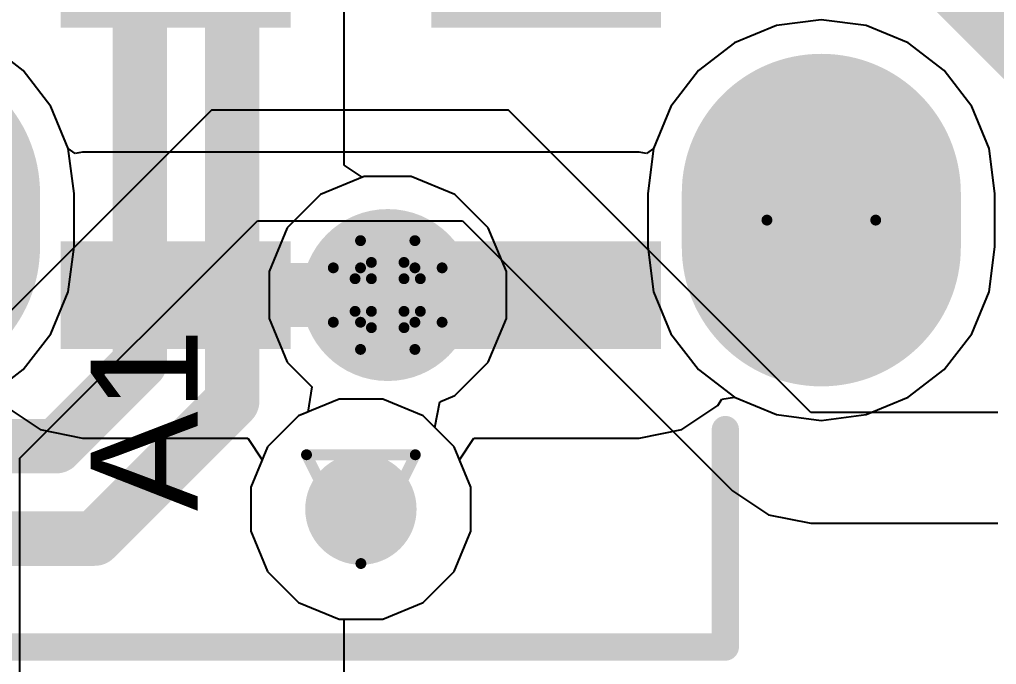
# Model space of a CAD drawing. Header units: inches. Extents: x -3 to 5259, y -3 to 5282.
# Drawn here: x 0.516 to 5.078, y 20.921 to 23.933 of the extents above; entities that cross this region are included whole.
import ezdxf

# ---------------------------------------------------------------- set-up
doc = ezdxf.new("R2010")
doc.units = ezdxf.units.IN
for name, color, linetype in [('Bottom Layer', 5, 'Continuous'), ('Bottom Solder', 6, 'Continuous'), ('Drill Drawing', 1, 'Continuous'), ('Layer 1', 16, 'Continuous'), ('Layer 2', 76, 'Continuous'), ('Multi-Layer', 9, 'Continuous'), ('Pad Holes', 156, 'Continuous'), ('Top Layer', 1, 'Continuous'), ('Top Overlay', 2, 'Continuous'), ('Top Paste', 8, 'Continuous'), ('Top Solder', 216, 'Continuous'), ('Via Holes', 16, 'Continuous')]:
    doc.layers.add(name, color=color, linetype=linetype)
doc.styles.add('Arial', font='', dxfattribs={"height": 0.2})
doc.styles.get('Arial').set_extended_font_data('Arial')

# ---------------------------------------------------------------- blocks, each defined once
blk = doc.blocks.new('U263_163N_4BQC65_189')
at = {"layer": 'Bottom Layer'}
h = blk.add_hatch(color=5, dxfattribs=at)
edge = h.paths.add_edge_path()
edge.add_arc((-2.525, -2.15), 0.55, 90, 270)
edge.add_line((-2.525, -2.7), (-2.275, -2.7))
edge.add_arc((-2.275, -2.15), 0.55, 270, 450)
edge.add_line((-2.275, -1.6), (-2.525, -1.6))
at = {"layer": 'Bottom Solder'}
h = blk.add_hatch(color=6, dxfattribs=at)
edge = h.paths.add_edge_path()
edge.add_arc((-2.525, 2.15), 0.6516, 90, 270)
edge.add_line((-2.525, 1.4984), (-2.275, 1.4984))
edge.add_arc((-2.275, 2.15), 0.6516, 270, 450)
edge.add_line((-2.275, 2.8016), (-2.525, 2.8016))
h = blk.add_hatch(color=6, dxfattribs=at)
edge = h.paths.add_edge_path()
edge.add_arc((-3.75, 0), 0.1016, 0, 360)
h = blk.add_hatch(color=6, dxfattribs=at)
edge = h.paths.add_edge_path()
edge.add_arc((-2.525, -2.15), 0.6516, 90, 270)
edge.add_line((-2.525, -2.8016), (-2.275, -2.8016))
edge.add_arc((-2.275, -2.15), 0.6516, 270, 450)
edge.add_line((-2.275, -1.4984), (-2.525, -1.4984))
at = {"layer": 'Layer 1'}
h = blk.add_hatch(color=16, dxfattribs=at)
edge = h.paths.add_edge_path()
edge.add_arc((-2.525, -2.15), 0.55, 90, 270)
edge.add_line((-2.525, -2.7), (-2.275, -2.7))
edge.add_arc((-2.275, -2.15), 0.55, 270, 450)
edge.add_line((-2.275, -1.6), (-2.525, -1.6))
at = {"layer": 'Layer 2'}
h = blk.add_hatch(color=76, dxfattribs=at)
edge = h.paths.add_edge_path()
edge.add_arc((-2.525, -2.15), 0.55, 90, 270)
edge.add_line((-2.525, -2.7), (-2.275, -2.7))
edge.add_arc((-2.275, -2.15), 0.55, 270, 450)
edge.add_line((-2.275, -1.6), (-2.525, -1.6))
at = {"layer": 'Multi-Layer'}
h = blk.add_hatch(color=9, dxfattribs=at)
edge = h.paths.add_edge_path()
edge.add_arc((-2.525, -2.15), 0.55, 90, 270)
edge.add_line((-2.525, -2.7), (-2.275, -2.7))
edge.add_arc((-2.275, -2.15), 0.55, 270, 450)
edge.add_line((-2.275, -1.6), (-2.525, -1.6))
at = {"layer": 'Pad Holes'}
h = blk.add_hatch(color=7, dxfattribs=at)
edge = h.paths.add_edge_path()
edge.add_arc((-3.75, 0), 0.26, 0, 360)
h = blk.add_hatch(color=7, dxfattribs=at)
edge = h.paths.add_edge_path()
edge.add_arc((-2.525, -2.15), 0.3, 90, 270)
edge.add_line((-2.525, -2.45), (-2.275, -2.45))
edge.add_arc((-2.275, -2.15), 0.3, 270, 450)
edge.add_line((-2.275, -1.85), (-2.525, -1.85))
at = {"layer": 'Top Layer'}
for points in [[(-2.9, 0.43), (-2.9, 1.3), (-2.6, 1.3), (-2.6, 0.43)], [(-2.6, -0.43), (-2.6, -1.3), (-2.9, -1.3), (-2.9, -0.43)]]:
    blk.add_hatch(color=1, dxfattribs=at).paths.add_polyline_path(points)
h = blk.add_hatch(color=1, dxfattribs=at)
edge = h.paths.add_edge_path()
edge.add_arc((-2.525, -2.15), 0.55, 90, 270)
edge.add_line((-2.525, -2.7), (-2.275, -2.7))
edge.add_arc((-2.275, -2.15), 0.55, 270, 450)
edge.add_line((-2.275, -1.6), (-2.525, -1.6))
at = {"layer": 'Top Paste'}
for points in [[(-2.9, 0.43), (-2.9, 1.3), (-2.6, 1.3), (-2.6, 0.43)], [(-2.6, -0.43), (-2.6, -1.3), (-2.9, -1.3), (-2.9, -0.43)]]:
    blk.add_hatch(color=8, dxfattribs=at).paths.add_polyline_path(points)
at = {"layer": 'Top Solder'}
h = blk.add_hatch(color=216, dxfattribs=at)
edge = h.paths.add_edge_path()
edge.add_arc((-2.525, 2.15), 0.6516, 90, 270)
edge.add_line((-2.525, 1.4984), (-2.275, 1.4984))
edge.add_arc((-2.275, 2.15), 0.6516, 270, 450)
edge.add_line((-2.275, 2.8016), (-2.525, 2.8016))
for points in [[(-3.0016, 0.3284), (-3.0016, 1.4016), (-2.4984, 1.4016), (-2.4984, 0.3284)], [(-1.5016, 0.3284), (-1.5016, 1.4016), (-0.9984, 1.4016), (-0.9984, 0.3284)], [(-2.4984, -0.3284), (-2.4984, -1.4016), (-3.0016, -1.4016), (-3.0016, -0.3284)], [(-0.9984, -0.3284), (-0.9984, -1.4016), (-1.5016, -1.4016), (-1.5016, -0.3284)]]:
    blk.add_hatch(color=216, dxfattribs=at).paths.add_polyline_path(points)
h = blk.add_hatch(color=216, dxfattribs=at)
edge = h.paths.add_edge_path()
edge.add_arc((-3.75, 0), 0.1016, 0, 360)
h = blk.add_hatch(color=216, dxfattribs=at)
edge = h.paths.add_edge_path()
edge.add_arc((-2.525, -2.15), 0.6516, 90, 270)
edge.add_line((-2.525, -2.8016), (-2.275, -2.8016))
edge.add_arc((-2.275, -2.15), 0.6516, 270, 450)
edge.add_line((-2.275, -1.4984), (-2.525, -1.4984))
at = {"layer": 'Top Overlay'}
for points in [[(-4.3942, 1.7018, 0.127, 0.127, 0), (-4.3942, -1.7018, 0.127, 0.127, 0)], [(-4.3942, -1.7018, 0.127, 0.127, 0), (-3.3782, -1.7018, 0.127, 0.127, 0)]]:
    blk.add_lwpolyline(points, format="xyseb", dxfattribs=at)
for points in [[(-4.4259, -1.7018, 0.0635, 0.0635, 1), (-4.3624, -1.7018, 0.0635, 0.0635, 1)], [(-4.4259, -1.7018, 0.0635, 0.0635, 1), (-4.3624, -1.7018, 0.0635, 0.0635, 1)], [(-3.4099, -1.7018, 0.0635, 0.0635, 1), (-3.3464, -1.7018, 0.0635, 0.0635, 1)]]:
    blk.add_lwpolyline(points, format="xyseb", close=True, dxfattribs=at)
at = {"layer": 'Top Overlay', "style": 'Arial'}
blk.add_text('A1', height=0.5, dxfattribs=at).set_placement((-3.7592, 0.762))

msp = doc.modelspace()

# ---------------------------------------------------------------- hatches: boundary and pattern name
at = {"layer": 'Bottom Layer'}
h = msp.add_hatch(color=5, dxfattribs=at)
edge = h.paths.add_edge_path()
edge.add_arc((2.2352, 22.646), 0.3, 0, 360)
at = {"layer": 'Bottom Solder'}
h = msp.add_hatch(color=6, dxfattribs=at)
edge = h.paths.add_edge_path()
edge.add_arc((2.2352, 22.646), 0.4016, 0, 360)
at = {"layer": 'Layer 1'}
h = msp.add_hatch(color=16, dxfattribs=at)
edge = h.paths.add_edge_path()
edge.add_arc((2.2352, 22.646), 0.3, 0, 360)
at = {"layer": 'Layer 2'}
h = msp.add_hatch(color=76, dxfattribs=at)
edge = h.paths.add_edge_path()
edge.add_arc((2.2352, 22.646), 0.3, 0, 360)
at = {"layer": 'Top Layer'}
h = msp.add_hatch(color=1, dxfattribs=at)
edge = h.paths.add_edge_path()
edge.add_arc((2.2352, 22.646), 0.3, 0, 360)
msp.add_hatch(color=1, dxfattribs=at).paths.add_polyline_path([(0.81, 22.496), (3.41, 22.496), (3.41, 22.796), (0.81, 22.796)])
at = {"layer": 'Top Solder'}
h = msp.add_hatch(color=216, dxfattribs=at)
edge = h.paths.add_edge_path()
edge.add_arc((2.2352, 22.646), 0.4016, 0, 360)
at = {"layer": 'Via Holes'}
h = msp.add_hatch(color=7, dxfattribs=at)
edge = h.paths.add_edge_path()
edge.add_arc((2.2352, 22.646), 0.15, 0, 360)

# ---------------------------------------------------------------- linework, layer by layer
at = {"layer": 'Bottom Layer'}
for p, q in [((2.032, 23.2529), (2.032, 24.0341)), ((4.0501, 23.9043), (3.8545, 23.8233)), ((4.26, 23.9319), (4.0501, 23.9043)), ((4.4699, 23.9043), (4.26, 23.9319)), ((4.6655, 23.8233), (4.4699, 23.9043)), ((3.8545, 23.8233), (3.6866, 23.6944)), ((4.8334, 23.6944), (4.6655, 23.8233)), ((3.6866, 23.6944), (3.5577, 23.5265)), ((4.9623, 23.5265), (4.8334, 23.6944)), ((3.5577, 23.5265), (3.4767, 23.3309)), ((5.0433, 23.3309), (4.9623, 23.5265)), ((3.4767, 23.3309), (3.4491, 23.121)), ((5.0709, 23.121), (5.0433, 23.3309)), ((2.1165, 23.1965), (2.032, 23.2529)), ((2.125, 23.2), (2.1165, 23.1965)), ((2.3454, 23.2), (2.125, 23.2)), ((2.549, 23.1157), (2.3454, 23.2)), ((2.7049, 22.9598), (2.549, 23.1157)), ((3.4491, 23.121), (3.4491, 22.871)), ((5.0709, 22.871), (5.0709, 23.121)), ((2.7892, 22.7562), (2.7049, 22.9598)), ((3.4491, 22.871), (3.4767, 22.6611)), ((5.0433, 22.6611), (5.0709, 22.871)), ((2.7892, 22.5358), (2.7892, 22.7562)), ((3.4767, 22.6611), (3.5577, 22.4655)), ((4.9623, 22.4655), (5.0433, 22.6611)), ((2.7049, 22.3322), (2.7892, 22.5358)), ((3.5577, 22.4655), (3.6866, 22.2976)), ((4.8334, 22.2976), (4.9623, 22.4655)), ((2.549, 22.1763), (2.7049, 22.3322)), ((3.6866, 22.2976), (3.8545, 22.1687)), ((4.6655, 22.1687), (4.8334, 22.2976)), ((2.4792, 22.1474), (2.549, 22.1763)), ((2.4553, 22.0276), (2.4792, 22.1474)), ((3.8545, 22.1687), (4.0501, 22.0877)), ((4.4699, 22.0877), (4.6655, 22.1687)), ((4.0501, 22.0877), (4.26, 22.0601)), ((4.26, 22.0601), (4.4699, 22.0877)), ((2.5458, 21.9372), (2.4553, 22.0276)), ((2.624, 21.7482), (2.5458, 21.9372)), ((2.624, 21.5438), (2.624, 21.7482)), ((2.5458, 21.3548), (2.624, 21.5438)), ((2.4012, 21.2102), (2.5458, 21.3548)), ((2.2122, 21.132), (2.4012, 21.2102)), ((2.032, 19.2839), (2.032, 21.132)), ((2.032, 21.132), (2.2122, 21.132))]:
    msp.add_line(p, q, dxfattribs=at)
for points in [[(1.0773, 22.3296, 0.254, 0.254, 0), (1.0773, 24.2395, 0.254, 0.254, 0)], [(1.5091, 22.1508, 0.254, 0.254, 0), (1.5091, 24.0606, 0.254, 0.254, 0)], [(0.6877, 21.94, 0.254, 0.254, 0), (1.0773, 22.3296, 0.254, 0.254, 0)], [(0.8665, 21.5082, 0.254, 0.254, 0), (1.5091, 22.1508, 0.254, 0.254, 0)], [(-0.6169, 21.94, 0.254, 0.254, 0), (0.6877, 21.94, 0.254, 0.254, 0)], [(-0.7957, 21.5082, 0.254, 0.254, 0), (0.8665, 21.5082, 0.254, 0.254, 0)]]:
    msp.add_lwpolyline(points, format="xyseb", dxfattribs=at)
for points in [[(1.0138, 22.3296, 0.127, 0.127, 1), (1.1408, 22.3296, 0.127, 0.127, 1)], [(1.0138, 22.3296, 0.127, 0.127, 1), (1.1408, 22.3296, 0.127, 0.127, 1)], [(1.4456, 22.1508, 0.127, 0.127, 1), (1.5726, 22.1508, 0.127, 0.127, 1)], [(1.4456, 22.1508, 0.127, 0.127, 1), (1.5726, 22.1508, 0.127, 0.127, 1)], [(0.6242, 21.94, 0.127, 0.127, 1), (0.7512, 21.94, 0.127, 0.127, 1)], [(0.6242, 21.94, 0.127, 0.127, 1), (0.7512, 21.94, 0.127, 0.127, 1)], [(0.803, 21.5082, 0.127, 0.127, 1), (0.93, 21.5082, 0.127, 0.127, 1)], [(0.803, 21.5082, 0.127, 0.127, 1), (0.93, 21.5082, 0.127, 0.127, 1)]]:
    msp.add_lwpolyline(points, format="xyseb", close=True, dxfattribs=at)
at = {"layer": 'Drill Drawing'}
for points in [[(4.514, 22.996, 0.0508, 0.0508, 1), (4.006, 22.996, 0.0508, 0.0508, 1)], [(3.9933, 22.996, 0.0254, 0.0254, 1), (4.0187, 22.996, 0.0254, 0.0254, 1)], [(4.5013, 22.996, 0.0254, 0.0254, 1), (4.5267, 22.996, 0.0254, 0.0254, 1)], [(2.0955, 22.9, 0.0254, 0.0254, 1), (2.1209, 22.9, 0.0254, 0.0254, 1)], [(2.0955, 22.9, 0.0254, 0.0254, 1), (2.1209, 22.9, 0.0254, 0.0254, 1)], [(2.3495, 22.9, 0.0254, 0.0254, 1), (2.3749, 22.9, 0.0254, 0.0254, 1)], [(2.3495, 22.9, 0.0254, 0.0254, 1), (2.3749, 22.9, 0.0254, 0.0254, 1)], [(2.1463, 22.7984, 0.0254, 0.0254, 1), (2.1717, 22.7984, 0.0254, 0.0254, 1)], [(2.1463, 22.7984, 0.0254, 0.0254, 1), (2.1717, 22.7984, 0.0254, 0.0254, 1)], [(2.2987, 22.7984, 0.0254, 0.0254, 1), (2.3241, 22.7984, 0.0254, 0.0254, 1)], [(2.2987, 22.7984, 0.0254, 0.0254, 1), (2.3241, 22.7984, 0.0254, 0.0254, 1)], [(1.9685, 22.773, 0.0254, 0.0254, 1), (1.9939, 22.773, 0.0254, 0.0254, 1)], [(1.9685, 22.773, 0.0254, 0.0254, 1), (1.9939, 22.773, 0.0254, 0.0254, 1)], [(2.0955, 22.773, 0.0254, 0.0254, 1), (2.1209, 22.773, 0.0254, 0.0254, 1)], [(2.0955, 22.773, 0.0254, 0.0254, 1), (2.1209, 22.773, 0.0254, 0.0254, 1)], [(2.3495, 22.773, 0.0254, 0.0254, 1), (2.3749, 22.773, 0.0254, 0.0254, 1)], [(2.3495, 22.773, 0.0254, 0.0254, 1), (2.3749, 22.773, 0.0254, 0.0254, 1)], [(2.4765, 22.773, 0.0254, 0.0254, 1), (2.5019, 22.773, 0.0254, 0.0254, 1)], [(2.4765, 22.773, 0.0254, 0.0254, 1), (2.5019, 22.773, 0.0254, 0.0254, 1)], [(2.0701, 22.7222, 0.0254, 0.0254, 1), (2.0955, 22.7222, 0.0254, 0.0254, 1)], [(2.0701, 22.7222, 0.0254, 0.0254, 1), (2.0955, 22.7222, 0.0254, 0.0254, 1)], [(2.1463, 22.7222, 0.0254, 0.0254, 1), (2.1717, 22.7222, 0.0254, 0.0254, 1)], [(2.1463, 22.7222, 0.0254, 0.0254, 1), (2.1717, 22.7222, 0.0254, 0.0254, 1)], [(2.2987, 22.7222, 0.0254, 0.0254, 1), (2.3241, 22.7222, 0.0254, 0.0254, 1)], [(2.2987, 22.7222, 0.0254, 0.0254, 1), (2.3241, 22.7222, 0.0254, 0.0254, 1)], [(2.3749, 22.7222, 0.0254, 0.0254, 1), (2.4003, 22.7222, 0.0254, 0.0254, 1)], [(2.3749, 22.7222, 0.0254, 0.0254, 1), (2.4003, 22.7222, 0.0254, 0.0254, 1)], [(2.0701, 22.5698, 0.0254, 0.0254, 1), (2.0955, 22.5698, 0.0254, 0.0254, 1)], [(2.0701, 22.5698, 0.0254, 0.0254, 1), (2.0955, 22.5698, 0.0254, 0.0254, 1)], [(2.1463, 22.5698, 0.0254, 0.0254, 1), (2.1717, 22.5698, 0.0254, 0.0254, 1)], [(2.1463, 22.5698, 0.0254, 0.0254, 1), (2.1717, 22.5698, 0.0254, 0.0254, 1)], [(2.2987, 22.5698, 0.0254, 0.0254, 1), (2.3241, 22.5698, 0.0254, 0.0254, 1)], [(2.2987, 22.5698, 0.0254, 0.0254, 1), (2.3241, 22.5698, 0.0254, 0.0254, 1)], [(2.3749, 22.5698, 0.0254, 0.0254, 1), (2.4003, 22.5698, 0.0254, 0.0254, 1)], [(2.3749, 22.5698, 0.0254, 0.0254, 1), (2.4003, 22.5698, 0.0254, 0.0254, 1)], [(1.9685, 22.519, 0.0254, 0.0254, 1), (1.9939, 22.519, 0.0254, 0.0254, 1)], [(1.9685, 22.519, 0.0254, 0.0254, 1), (1.9939, 22.519, 0.0254, 0.0254, 1)], [(2.0955, 22.519, 0.0254, 0.0254, 1), (2.1209, 22.519, 0.0254, 0.0254, 1)], [(2.0955, 22.519, 0.0254, 0.0254, 1), (2.1209, 22.519, 0.0254, 0.0254, 1)], [(2.3495, 22.519, 0.0254, 0.0254, 1), (2.3749, 22.519, 0.0254, 0.0254, 1)], [(2.3495, 22.519, 0.0254, 0.0254, 1), (2.3749, 22.519, 0.0254, 0.0254, 1)], [(2.4765, 22.519, 0.0254, 0.0254, 1), (2.5019, 22.519, 0.0254, 0.0254, 1)], [(2.4765, 22.519, 0.0254, 0.0254, 1), (2.5019, 22.519, 0.0254, 0.0254, 1)], [(2.1463, 22.4936, 0.0254, 0.0254, 1), (2.1717, 22.4936, 0.0254, 0.0254, 1)], [(2.1463, 22.4936, 0.0254, 0.0254, 1), (2.1717, 22.4936, 0.0254, 0.0254, 1)], [(2.2987, 22.4936, 0.0254, 0.0254, 1), (2.3241, 22.4936, 0.0254, 0.0254, 1)], [(2.2987, 22.4936, 0.0254, 0.0254, 1), (2.3241, 22.4936, 0.0254, 0.0254, 1)], [(2.0955, 22.392, 0.0254, 0.0254, 1), (2.1209, 22.392, 0.0254, 0.0254, 1)], [(2.0955, 22.392, 0.0254, 0.0254, 1), (2.1209, 22.392, 0.0254, 0.0254, 1)], [(2.3495, 22.392, 0.0254, 0.0254, 1), (2.3749, 22.392, 0.0254, 0.0254, 1)], [(2.3495, 22.392, 0.0254, 0.0254, 1), (2.3749, 22.392, 0.0254, 0.0254, 1)], [(1.8433, 21.9, 0.0254, 0.0254, 1), (1.8687, 21.9, 0.0254, 0.0254, 1)], [(1.8433, 21.9, 0.0254, 0.0254, 1), (1.8687, 21.9, 0.0254, 0.0254, 1)], [(2.3513, 21.9, 0.0254, 0.0254, 1), (2.3767, 21.9, 0.0254, 0.0254, 1)], [(2.3513, 21.9, 0.0254, 0.0254, 1), (2.3767, 21.9, 0.0254, 0.0254, 1)], [(2.0973, 21.392, 0.0254, 0.0254, 1), (2.1227, 21.392, 0.0254, 0.0254, 1)], [(2.0973, 21.392, 0.0254, 0.0254, 1), (2.1227, 21.392, 0.0254, 0.0254, 1)]]:
    msp.add_lwpolyline(points, format="xyseb", close=True, dxfattribs=at)
for points in [[(2.1082, 22.773, 0.0508, 0.0508, 0), (2.1082, 22.9, 0.0508, 0.0508, 0)], [(2.1082, 22.9, 0.0508, 0.0508, 0), (2.3622, 22.9, 0.0508, 0.0508, 0)], [(2.3622, 22.773, 0.0508, 0.0508, 0), (2.3622, 22.9, 0.0508, 0.0508, 0)], [(2.159, 22.7222, 0.0508, 0.0508, 0), (2.159, 22.7984, 0.0508, 0.0508, 0)], [(2.159, 22.7984, 0.0508, 0.0508, 0), (2.3114, 22.7984, 0.0508, 0.0508, 0)], [(2.3114, 22.7222, 0.0508, 0.0508, 0), (2.3114, 22.7984, 0.0508, 0.0508, 0)], [(1.9812, 22.519, 0.0508, 0.0508, 0), (1.9812, 22.773, 0.0508, 0.0508, 0)], [(1.9812, 22.773, 0.0508, 0.0508, 0), (2.1082, 22.773, 0.0508, 0.0508, 0)], [(2.3622, 22.773, 0.0508, 0.0508, 0), (2.4892, 22.773, 0.0508, 0.0508, 0)], [(2.4892, 22.519, 0.0508, 0.0508, 0), (2.4892, 22.773, 0.0508, 0.0508, 0)], [(2.0828, 22.5698, 0.0508, 0.0508, 0), (2.0828, 22.7222, 0.0508, 0.0508, 0)], [(2.0828, 22.7222, 0.0508, 0.0508, 0), (2.159, 22.7222, 0.0508, 0.0508, 0)], [(2.3114, 22.7222, 0.0508, 0.0508, 0), (2.3876, 22.7222, 0.0508, 0.0508, 0)], [(2.3876, 22.5698, 0.0508, 0.0508, 0), (2.3876, 22.7222, 0.0508, 0.0508, 0)], [(2.0828, 22.5698, 0.0508, 0.0508, 0), (2.159, 22.5698, 0.0508, 0.0508, 0)], [(2.159, 22.4936, 0.0508, 0.0508, 0), (2.159, 22.5698, 0.0508, 0.0508, 0)], [(2.3114, 22.5698, 0.0508, 0.0508, 0), (2.3876, 22.5698, 0.0508, 0.0508, 0)], [(2.3114, 22.4936, 0.0508, 0.0508, 0), (2.3114, 22.5698, 0.0508, 0.0508, 0)], [(1.9812, 22.519, 0.0508, 0.0508, 0), (2.1082, 22.519, 0.0508, 0.0508, 0)], [(2.1082, 22.392, 0.0508, 0.0508, 0), (2.1082, 22.519, 0.0508, 0.0508, 0)], [(2.3622, 22.519, 0.0508, 0.0508, 0), (2.4892, 22.519, 0.0508, 0.0508, 0)], [(2.3622, 22.392, 0.0508, 0.0508, 0), (2.3622, 22.519, 0.0508, 0.0508, 0)], [(2.159, 22.4936, 0.0508, 0.0508, 0), (2.3114, 22.4936, 0.0508, 0.0508, 0)], [(2.1082, 22.392, 0.0508, 0.0508, 0), (2.3622, 22.392, 0.0508, 0.0508, 0)], [(1.856, 21.9, 0.0508, 0.0508, 0), (2.364, 21.9, 0.0508, 0.0508, 0)], [(1.856, 21.9, 0.0508, 0.0508, 0), (2.11, 21.392, 0.0508, 0.0508, 0)], [(2.11, 21.392, 0.0508, 0.0508, 0), (2.364, 21.9, 0.0508, 0.0508, 0)]]:
    msp.add_lwpolyline(points, format="xyseb", dxfattribs=at)
at = {"layer": 'Layer 1'}
for p, q in [((1.4119, 23.5099), (0, 22.098)), ((2.7989, 23.5099), (1.4119, 23.5099)), ((4.2108, 22.098), (2.7989, 23.5099)), ((0.518, 21.8835), (1.6265, 22.992)), ((1.6265, 22.992), (2.5843, 22.992)), ((2.5843, 22.992), (3.8445, 21.7318)), ((2.0078, 22.16), (1.8188, 22.0817)), ((2.2122, 22.16), (2.0078, 22.16)), ((2.4012, 22.0817), (2.2122, 22.16)), ((1.8188, 22.0817), (1.6743, 21.9372)), ((2.5458, 21.9372), (2.4012, 22.0817)), ((5.0847, 22.098), (4.2108, 22.098)), ((1.6743, 21.9372), (1.596, 21.7482)), ((2.624, 21.7482), (2.5458, 21.9372)), ((0.518, 15.1564), (0.518, 21.8835)), ((1.596, 21.7482), (1.596, 21.5438)), ((2.624, 21.5438), (2.624, 21.7482)), ((3.8445, 21.7318), (4.0126, 21.6195)), ((4.0126, 21.6195), (4.2108, 21.58)), ((4.2108, 21.58), (5.0847, 21.58)), ((1.596, 21.5438), (1.6743, 21.3548)), ((2.5458, 21.3548), (2.624, 21.5438)), ((1.6743, 21.3548), (1.8188, 21.2102)), ((2.4012, 21.2102), (2.5458, 21.3548)), ((1.8188, 21.2102), (2.0078, 21.132)), ((2.2122, 21.132), (2.4012, 21.2102)), ((2.0078, 21.132), (2.2122, 21.132))]:
    msp.add_line(p, q, dxfattribs=at)
at = {"layer": 'Layer 2'}
for p, q in [((4.0501, 23.9043), (3.8545, 23.8233)), ((4.26, 23.9319), (4.0501, 23.9043)), ((4.4699, 23.9043), (4.26, 23.9319)), ((4.6655, 23.8233), (4.4699, 23.9043)), ((0.5334, 23.6944), (0.3655, 23.8233)), ((3.8545, 23.8233), (3.6866, 23.6944)), ((4.8334, 23.6944), (4.6655, 23.8233)), ((0.6623, 23.5265), (0.5334, 23.6944)), ((3.6866, 23.6944), (3.5577, 23.5265)), ((4.9623, 23.5265), (4.8334, 23.6944)), ((0.7433, 23.3309), (0.6623, 23.5265)), ((3.5577, 23.5265), (3.4767, 23.3309)), ((5.0433, 23.3309), (4.9623, 23.5265)), ((0.7709, 23.121), (0.7433, 23.3309)), ((3.4767, 23.3309), (3.4491, 23.121)), ((5.0709, 23.121), (5.0433, 23.3309)), ((2.125, 23.2), (1.9214, 23.1157)), ((2.3454, 23.2), (2.125, 23.2)), ((2.549, 23.1157), (2.3454, 23.2)), ((0.7709, 22.871), (0.7709, 23.121)), ((1.9214, 23.1157), (1.7655, 22.9598)), ((2.7049, 22.9598), (2.549, 23.1157)), ((3.4491, 23.121), (3.4491, 22.871)), ((5.0709, 22.871), (5.0709, 23.121)), ((1.7655, 22.9598), (1.6812, 22.7562)), ((2.7892, 22.7562), (2.7049, 22.9598)), ((0.7433, 22.6611), (0.7709, 22.871)), ((3.4491, 22.871), (3.4767, 22.6611)), ((5.0433, 22.6611), (5.0709, 22.871)), ((1.6812, 22.7562), (1.6812, 22.5358)), ((2.7892, 22.5358), (2.7892, 22.7562)), ((0.6623, 22.4655), (0.7433, 22.6611)), ((3.4767, 22.6611), (3.5577, 22.4655)), ((4.9623, 22.4655), (5.0433, 22.6611)), ((1.6812, 22.5358), (1.7655, 22.3322)), ((2.7049, 22.3322), (2.7892, 22.5358)), ((0.5334, 22.2976), (0.6623, 22.4655)), ((3.5577, 22.4655), (3.6866, 22.2976)), ((4.8334, 22.2976), (4.9623, 22.4655)), ((1.7655, 22.3322), (1.8805, 22.2172)), ((2.549, 22.1763), (2.7049, 22.3322)), ((0.3655, 22.1687), (0.5334, 22.2976)), ((3.6866, 22.2976), (3.8545, 22.1687)), ((4.6655, 22.1687), (4.8334, 22.2976)), ((1.8805, 22.2172), (1.8617, 22.0995)), ((2.4792, 22.1474), (2.549, 22.1763)), ((2.4553, 22.0276), (2.4792, 22.1474)), ((3.8545, 22.1687), (4.0501, 22.0877)), ((4.4699, 22.0877), (4.6655, 22.1687)), ((1.8188, 22.0817), (1.6743, 21.9372)), ((1.8617, 22.0995), (1.8188, 22.0817)), ((4.0501, 22.0877), (4.26, 22.0601)), ((4.26, 22.0601), (4.4699, 22.0877)), ((2.5458, 21.9372), (2.4553, 22.0276)), ((1.6743, 21.9372), (1.596, 21.7482)), ((2.624, 21.7482), (2.5458, 21.9372)), ((1.596, 21.7482), (1.596, 21.5438)), ((2.624, 21.5438), (2.624, 21.7482)), ((1.596, 21.5438), (1.6743, 21.3548)), ((2.5458, 21.3548), (2.624, 21.5438)), ((1.6743, 21.3548), (1.8188, 21.2102)), ((2.4012, 21.2102), (2.5458, 21.3548)), ((1.8188, 21.2102), (2.0078, 21.132)), ((2.2122, 21.132), (2.4012, 21.2102)), ((2.0078, 21.132), (2.2122, 21.132))]:
    msp.add_line(p, q, dxfattribs=at)
at = {"layer": 'Top Layer'}
for p, q in [((4.0501, 23.9043), (3.8545, 23.8233)), ((4.26, 23.9319), (4.0501, 23.9043)), ((4.4699, 23.9043), (4.26, 23.9319)), ((4.6655, 23.8233), (4.4699, 23.9043)), ((0.5334, 23.6944), (0.3655, 23.8233)), ((3.8545, 23.8233), (3.6866, 23.6944)), ((4.8334, 23.6944), (4.6655, 23.8233)), ((0.6623, 23.5265), (0.5334, 23.6944)), ((3.6866, 23.6944), (3.5577, 23.5265)), ((4.9623, 23.5265), (4.8334, 23.6944)), ((0.7433, 23.3309), (0.6623, 23.5265)), ((3.5577, 23.5265), (3.4767, 23.3309)), ((5.0433, 23.3309), (4.9623, 23.5265)), ((0.7763, 23.3072), (0.7433, 23.3309)), ((0.81, 23.3139), (0.7763, 23.3072)), ((3.41, 23.3139), (0.81, 23.3139)), ((3.4437, 23.3072), (3.41, 23.3139)), ((3.4767, 23.3309), (3.4437, 23.3072)), ((5.0709, 23.121), (5.0433, 23.3309)), ((5.0709, 22.871), (5.0709, 23.121)), ((5.0433, 22.6611), (5.0709, 22.871)), ((4.9623, 22.4655), (5.0433, 22.6611)), ((4.8334, 22.2976), (4.9623, 22.4655)), ((4.6655, 22.1687), (4.8334, 22.2976)), ((0.4438, 22.1298), (0.6118, 22.0175)), ((3.6082, 22.0175), (3.7762, 22.1298)), ((3.7762, 22.1298), (3.7958, 22.159)), ((3.7958, 22.159), (3.8545, 22.1687)), ((3.8545, 22.1687), (4.0501, 22.0877)), ((4.4699, 22.0877), (4.6655, 22.1687)), ((4.0501, 22.0877), (4.26, 22.0601)), ((4.26, 22.0601), (4.4699, 22.0877)), ((0.6118, 22.0175), (0.81, 21.978)), ((3.41, 21.978), (3.6082, 22.0175)), ((0.81, 21.978), (1.5824, 21.978)), ((1.5824, 21.978), (1.6491, 21.8764)), ((2.5709, 21.8764), (2.6376, 21.978)), ((2.6376, 21.978), (3.41, 21.978)), ((1.6491, 21.8764), (1.596, 21.7482)), ((2.624, 21.7482), (2.5709, 21.8764)), ((1.596, 21.7482), (1.596, 21.5438)), ((2.624, 21.5438), (2.624, 21.7482)), ((1.596, 21.5438), (1.6743, 21.3548)), ((2.5458, 21.3548), (2.624, 21.5438)), ((1.6743, 21.3548), (1.8188, 21.2102)), ((2.4012, 21.2102), (2.5458, 21.3548)), ((1.8188, 21.2102), (2.0078, 21.132)), ((2.2122, 21.132), (2.4012, 21.2102)), ((2.0078, 21.132), (2.2122, 21.132))]:
    msp.add_line(p, q, dxfattribs=at)
msp.add_lwpolyline([(4.859, 24.146, 0.3356, 0.3356, 0), (6.2357, 22.7693, 0.3356, 0.3356, 0)], format="xyseb", dxfattribs=at)

# ---------------------------------------------------------------- block references
at = {"rotation": 90}
msp.add_blockref('U263_163N_4BQC65_189', (2.11, 25.396), dxfattribs=at)

doc.saveas('drawing.dxf')
